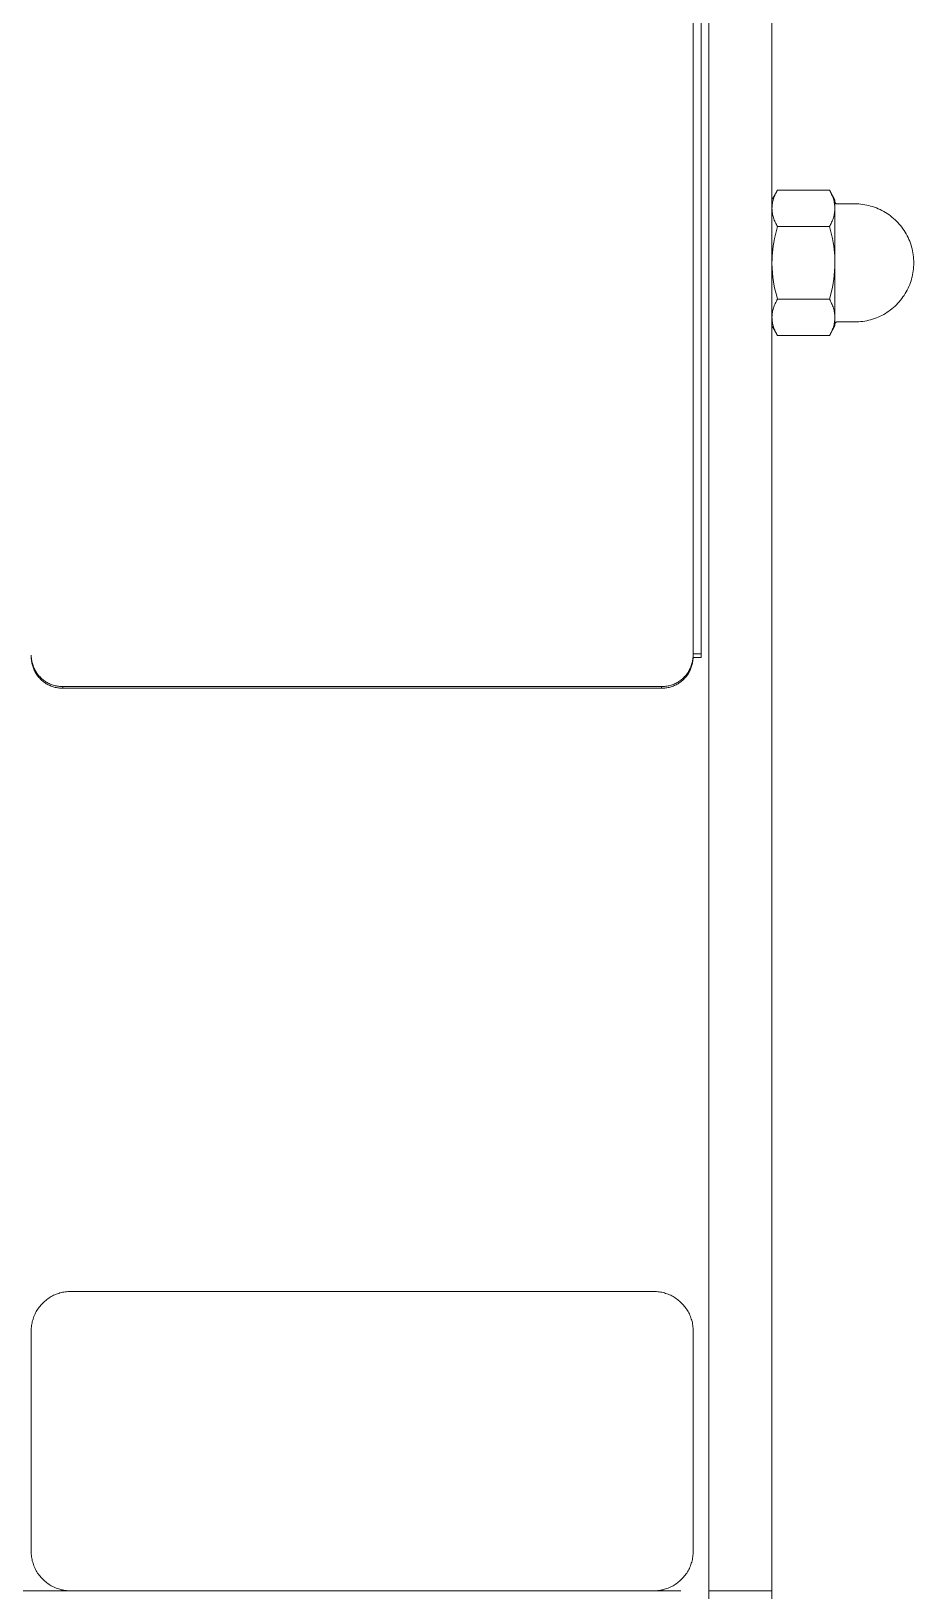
# Model space of a CAD drawing. Header units: millimetres. Extents: x -402 to 3954, y -41 to 3282.
# Drawn here: x 1604.6 to 1716.6, y 2885 to 3083.1 of the extents above; entities that cross this region are included whole.
import ezdxf

# ---------------------------------------------------------------- set-up
doc = ezdxf.new("R2010")
doc.units = ezdxf.units.MM
doc.layers.add('ZANO_R', color=7, linetype='Continuous', lineweight=0)

msp = doc.modelspace()

# ---------------------------------------------------------------- linework, layer by layer
at = {"layer": 'ZANO_R'}
for p, q in [((1690.63, 3278.41), (1690.63, 2885.04)), ((1698.63, 3278.41), (1698.63, 2885.04)), ((1688.63, 3003.85), (1688.63, 3277.1)), ((1689.63, 3277.25), (1689.63, 3004)), ((1698.63, 3061.65), (1699.26, 3062.74)), ((1698.75, 3061.48), (1698.79, 3061.63)), ((1698.79, 3061.63), (1698.83, 3061.78)), ((1698.83, 3061.78), (1698.88, 3061.92)), ((1698.88, 3061.92), (1698.93, 3062.07)), ((1698.93, 3062.07), (1698.99, 3062.21)), ((1698.99, 3062.21), (1699.05, 3062.35)), ((1699.05, 3062.35), (1699.12, 3062.49)), ((1699.12, 3062.49), (1699.19, 3062.62)), ((1699.19, 3062.62), (1699.27, 3062.76)), ((1699.27, 3062.76), (1699.35, 3062.89)), ((1705.92, 3062.89), (1699.35, 3062.89)), ((1705.92, 3062.89), (1706, 3062.76)), ((1706, 3062.76), (1706.07, 3062.62)), ((1706.63, 3061.65), (1706, 3062.74)), ((1706.07, 3062.62), (1706.14, 3062.49)), ((1706.14, 3062.49), (1706.21, 3062.35)), ((1706.21, 3062.35), (1706.27, 3062.21)), ((1706.27, 3062.21), (1706.33, 3062.07)), ((1706.33, 3062.07), (1706.38, 3061.92)), ((1706.38, 3061.92), (1706.43, 3061.78)), ((1706.43, 3061.78), (1706.47, 3061.63)), ((1706.47, 3061.63), (1706.51, 3061.48)), ((1706.63, 3060.58), (1706.63, 3061.65)), ((1698.63, 3060.58), (1698.64, 3060.73)), ((1698.64, 3060.42), (1698.63, 3060.58)), ((1698.64, 3060.73), (1698.65, 3060.88)), ((1698.65, 3060.27), (1698.64, 3060.42)), ((1698.65, 3060.88), (1698.67, 3061.03)), ((1698.67, 3060.12), (1698.65, 3060.27)), ((1698.67, 3061.03), (1698.69, 3061.18)), ((1698.69, 3059.97), (1698.67, 3060.12)), ((1698.69, 3061.18), (1698.72, 3061.33)), ((1698.72, 3059.82), (1698.69, 3059.97)), ((1698.72, 3061.33), (1698.75, 3061.48)), ((1698.75, 3059.67), (1698.72, 3059.82)), ((1698.79, 3059.52), (1698.75, 3059.67)), ((1706.51, 3059.67), (1706.47, 3059.52)), ((1706.51, 3061.48), (1706.54, 3061.33)), ((1706.54, 3059.82), (1706.51, 3059.67)), ((1706.54, 3061.33), (1706.57, 3061.18)), ((1706.57, 3059.97), (1706.54, 3059.82)), ((1706.57, 3061.18), (1706.59, 3061.03)), ((1706.59, 3060.12), (1706.57, 3059.97)), ((1706.59, 3061.03), (1706.61, 3060.88)), ((1706.61, 3060.27), (1706.59, 3060.12)), ((1706.61, 3060.88), (1706.62, 3060.73)), ((1706.62, 3060.42), (1706.61, 3060.27)), ((1706.62, 3060.73), (1706.63, 3060.58)), ((1706.63, 3060.58), (1706.62, 3060.42)), ((1706.63, 3061.38), (1706.63, 3061.37)), ((1706.63, 3061.37), (1706.63, 3061.36)), ((1706.63, 3061.36), (1706.64, 3061.35)), ((1706.63, 3053.9), (1706.63, 3060.58)), ((1706.64, 3061.35), (1706.64, 3061.35)), ((1706.64, 3061.35), (1706.64, 3061.34)), ((1706.64, 3061.34), (1706.64, 3061.33)), ((1706.64, 3061.33), (1706.64, 3061.32)), ((1706.64, 3061.32), (1706.65, 3061.31)), ((1706.65, 3061.31), (1706.65, 3061.3)), ((1706.65, 3061.3), (1706.65, 3061.3)), ((1706.65, 3061.3), (1706.66, 3061.29)), ((1706.66, 3061.29), (1706.66, 3061.28)), ((1706.66, 3061.28), (1706.67, 3061.27)), ((1706.67, 3061.27), (1706.67, 3061.27)), ((1706.67, 3061.27), (1706.67, 3061.26)), ((1706.67, 3061.26), (1706.68, 3061.25)), ((1706.68, 3061.25), (1706.68, 3061.24)), ((1706.68, 3061.24), (1706.69, 3061.24)), ((1706.69, 3061.24), (1706.7, 3061.23)), ((1706.7, 3061.23), (1706.7, 3061.22)), ((1706.7, 3061.22), (1706.71, 3061.22)), ((1706.71, 3061.22), (1706.71, 3061.21)), ((1706.71, 3061.21), (1706.72, 3061.21)), ((1706.72, 3061.21), (1706.73, 3061.2)), ((1706.73, 3061.2), (1706.73, 3061.2)), ((1706.73, 3061.2), (1706.74, 3061.19)), ((1706.74, 3061.19), (1706.75, 3061.19)), ((1706.75, 3061.19), (1706.76, 3061.18)), ((1706.76, 3061.18), (1706.76, 3061.18)), ((1706.76, 3061.18), (1706.77, 3061.17)), ((1706.77, 3061.17), (1706.78, 3061.17)), ((1706.78, 3061.17), (1706.79, 3061.17)), ((1706.79, 3061.17), (1706.8, 3061.16)), ((1706.8, 3061.16), (1706.8, 3061.16)), ((1706.8, 3061.16), (1706.81, 3061.16)), ((1706.81, 3061.16), (1706.82, 3061.16)), ((1706.82, 3061.16), (1706.83, 3061.15)), ((1706.83, 3061.15), (1706.84, 3061.15)), ((1706.84, 3061.15), (1706.85, 3061.15)), ((1706.85, 3061.15), (1706.86, 3061.15)), ((1706.86, 3061.15), (1706.86, 3061.15)), ((1706.86, 3061.15), (1706.87, 3061.15)), ((1706.87, 3061.15), (1706.88, 3061.15)), ((1709.13, 3061.15), (1706.88, 3061.15)), ((1709.13, 3061.15), (1709.39, 3061.14)), ((1709.39, 3061.14), (1709.64, 3061.13)), ((1709.64, 3061.13), (1709.9, 3061.11)), ((1709.9, 3061.11), (1710.15, 3061.08)), ((1710.15, 3061.08), (1710.41, 3061.04)), ((1710.41, 3061.04), (1710.66, 3060.99)), ((1710.66, 3060.99), (1710.91, 3060.93)), ((1710.91, 3060.93), (1711.15, 3060.87)), ((1711.15, 3060.87), (1711.4, 3060.8)), ((1711.4, 3060.8), (1711.64, 3060.71)), ((1711.64, 3060.71), (1711.88, 3060.63)), ((1711.88, 3060.63), (1712.12, 3060.53)), ((1712.12, 3060.53), (1712.35, 3060.42)), ((1712.35, 3060.42), (1712.58, 3060.31)), ((1712.58, 3060.31), (1712.81, 3060.19)), ((1712.81, 3060.19), (1713.03, 3060.06)), ((1713.03, 3060.06), (1713.24, 3059.92)), ((1713.24, 3059.92), (1713.46, 3059.78)), ((1713.46, 3059.78), (1713.66, 3059.62)), ((1713.66, 3059.62), (1713.86, 3059.47)), ((1698.83, 3059.37), (1698.79, 3059.52)), ((1698.88, 3059.23), (1698.83, 3059.37)), ((1698.93, 3059.09), (1698.88, 3059.23)), ((1698.99, 3058.94), (1698.93, 3059.09)), ((1699.05, 3058.8), (1698.99, 3058.94)), ((1699.12, 3058.67), (1699.05, 3058.8)), ((1699.08, 3057.25), (1699.21, 3057.76)), ((1699.19, 3058.53), (1699.12, 3058.67)), ((1699.27, 3058.4), (1699.19, 3058.53)), ((1699.21, 3057.76), (1699.35, 3058.27)), ((1699.35, 3058.27), (1699.27, 3058.4)), ((1699.35, 3058.27), (1705.92, 3058.27)), ((1706, 3058.4), (1705.92, 3058.27)), ((1705.92, 3058.27), (1706.06, 3057.76)), ((1706.07, 3058.53), (1706, 3058.4)), ((1706.06, 3057.76), (1706.18, 3057.25)), ((1706.14, 3058.67), (1706.07, 3058.53)), ((1706.21, 3058.8), (1706.14, 3058.67)), ((1706.27, 3058.94), (1706.21, 3058.8)), ((1706.33, 3059.09), (1706.27, 3058.94)), ((1706.38, 3059.23), (1706.33, 3059.09)), ((1706.43, 3059.37), (1706.38, 3059.23)), ((1706.47, 3059.52), (1706.43, 3059.37)), ((1713.86, 3059.47), (1714.06, 3059.3)), ((1714.06, 3059.3), (1714.25, 3059.13)), ((1714.25, 3059.13), (1714.43, 3058.95)), ((1714.43, 3058.95), (1714.61, 3058.77)), ((1714.61, 3058.77), (1714.78, 3058.58)), ((1714.78, 3058.58), (1714.95, 3058.38)), ((1714.95, 3058.38), (1715.11, 3058.18)), ((1715.11, 3058.18), (1715.26, 3057.97)), ((1715.26, 3057.97), (1715.4, 3057.76)), ((1715.4, 3057.76), (1715.54, 3057.54)), ((1698.74, 3055.37), (1698.8, 3055.8)), ((1698.8, 3055.8), (1698.87, 3056.23)), ((1698.87, 3056.23), (1698.97, 3056.74)), ((1698.97, 3056.74), (1699.08, 3057.25)), ((1706.18, 3057.25), (1706.3, 3056.74)), ((1706.3, 3056.74), (1706.4, 3056.23)), ((1706.4, 3056.23), (1706.47, 3055.8)), ((1706.47, 3055.8), (1706.53, 3055.37)), ((1715.54, 3057.54), (1715.67, 3057.32)), ((1715.67, 3057.32), (1715.79, 3057.1)), ((1715.79, 3057.1), (1715.9, 3056.87)), ((1715.9, 3056.87), (1716.01, 3056.64)), ((1716.01, 3056.64), (1716.11, 3056.4)), ((1716.11, 3056.4), (1716.2, 3056.16)), ((1716.2, 3056.16), (1716.28, 3055.92)), ((1716.28, 3055.92), (1716.35, 3055.67)), ((1716.35, 3055.67), (1716.42, 3055.42)), ((1698.63, 3053.65), (1698.64, 3054.08)), ((1698.64, 3054.08), (1698.66, 3054.51)), ((1698.66, 3054.51), (1698.69, 3054.94)), ((1698.69, 3054.94), (1698.74, 3055.37)), ((1706.53, 3055.37), (1706.57, 3054.94)), ((1706.57, 3054.94), (1706.6, 3054.51)), ((1706.6, 3054.51), (1706.62, 3054.08)), ((1706.62, 3054.08), (1706.63, 3053.65)), ((1706.63, 3053.65), (1706.62, 3053.13)), ((1716.42, 3055.42), (1716.47, 3055.17)), ((1716.47, 3055.17), (1716.52, 3054.92)), ((1716.52, 3054.92), (1716.56, 3054.67)), ((1716.56, 3054.67), (1716.59, 3054.41)), ((1716.59, 3054.41), (1716.61, 3054.16)), ((1716.61, 3054.16), (1716.63, 3053.9)), ((1716.63, 3053.9), (1716.63, 3053.65)), ((1716.63, 3053.65), (1716.63, 3053.39)), ((1698.65, 3052.97), (1698.63, 3053.54)), ((1698.69, 3052.39), (1698.65, 3052.97)), ((1698.75, 3051.83), (1698.69, 3052.39)), ((1698.83, 3051.26), (1698.75, 3051.83)), ((1706.54, 3052.09), (1706.48, 3051.57)), ((1706.59, 3052.61), (1706.54, 3052.09)), ((1706.62, 3053.13), (1706.59, 3052.61)), ((1706.63, 3046.76), (1706.63, 3053.48)), ((1716.35, 3051.62), (1716.28, 3051.38)), ((1716.42, 3051.87), (1716.35, 3051.62)), ((1716.47, 3052.12), (1716.42, 3051.87)), ((1716.52, 3052.37), (1716.47, 3052.12)), ((1716.56, 3052.63), (1716.52, 3052.37)), ((1716.59, 3052.88), (1716.56, 3052.63)), ((1716.61, 3053.14), (1716.59, 3052.88)), ((1716.63, 3053.39), (1716.61, 3053.14)), ((1698.93, 3050.69), (1698.83, 3051.26)), ((1699.05, 3050.13), (1698.93, 3050.69)), ((1699.19, 3049.58), (1699.05, 3050.13)), ((1706.19, 3050.04), (1706.06, 3049.53)), ((1706.3, 3050.54), (1706.19, 3050.04)), ((1706.4, 3051.06), (1706.3, 3050.54)), ((1706.48, 3051.57), (1706.4, 3051.06)), ((1715.54, 3049.75), (1715.4, 3049.53)), ((1715.67, 3049.97), (1715.54, 3049.75)), ((1715.79, 3050.2), (1715.67, 3049.97)), ((1715.9, 3050.43), (1715.79, 3050.2)), ((1716.01, 3050.66), (1715.9, 3050.43)), ((1716.11, 3050.9), (1716.01, 3050.66)), ((1716.2, 3051.14), (1716.11, 3050.9)), ((1716.28, 3051.38), (1716.2, 3051.14)), ((1698.75, 3047.63), (1698.79, 3047.78)), ((1698.79, 3047.78), (1698.83, 3047.92)), ((1698.83, 3047.92), (1698.88, 3048.07)), ((1698.88, 3048.07), (1698.93, 3048.21)), ((1698.93, 3048.21), (1698.99, 3048.35)), ((1698.99, 3048.35), (1699.05, 3048.49)), ((1699.05, 3048.49), (1699.12, 3048.63)), ((1699.12, 3048.63), (1699.19, 3048.77)), ((1699.35, 3049.03), (1699.19, 3049.58)), ((1699.19, 3048.77), (1699.27, 3048.9)), ((1699.27, 3048.9), (1699.35, 3049.03)), ((1699.35, 3049.03), (1705.92, 3049.03)), ((1706.06, 3049.53), (1705.92, 3049.03)), ((1705.92, 3049.03), (1706, 3048.9)), ((1706, 3048.9), (1706.07, 3048.77)), ((1706.07, 3048.77), (1706.14, 3048.63)), ((1706.14, 3048.63), (1706.21, 3048.49)), ((1706.21, 3048.49), (1706.27, 3048.35)), ((1706.27, 3048.35), (1706.33, 3048.21)), ((1706.33, 3048.21), (1706.38, 3048.07)), ((1706.38, 3048.07), (1706.43, 3047.92)), ((1706.43, 3047.92), (1706.47, 3047.78)), ((1706.47, 3047.78), (1706.51, 3047.63)), ((1713.66, 3047.67), (1713.46, 3047.52)), ((1713.86, 3047.83), (1713.66, 3047.67)), ((1714.06, 3048), (1713.86, 3047.83)), ((1714.25, 3048.17), (1714.06, 3048)), ((1714.43, 3048.34), (1714.25, 3048.17)), ((1714.61, 3048.53), (1714.43, 3048.34)), ((1714.78, 3048.72), (1714.61, 3048.53)), ((1714.95, 3048.91), (1714.78, 3048.72)), ((1715.11, 3049.12), (1714.95, 3048.91)), ((1715.26, 3049.32), (1715.11, 3049.12)), ((1715.4, 3049.53), (1715.26, 3049.32)), ((1698.63, 3046.72), (1698.64, 3046.87)), ((1698.64, 3046.57), (1698.63, 3046.72)), ((1698.64, 3046.87), (1698.65, 3047.02)), ((1698.65, 3046.41), (1698.64, 3046.57)), ((1698.65, 3047.02), (1698.67, 3047.18)), ((1698.67, 3046.26), (1698.65, 3046.41)), ((1698.67, 3047.18), (1698.69, 3047.33)), ((1698.69, 3046.11), (1698.67, 3046.26)), ((1698.69, 3047.33), (1698.72, 3047.48)), ((1698.72, 3045.96), (1698.69, 3046.11)), ((1698.72, 3047.48), (1698.75, 3047.63)), ((1698.75, 3045.81), (1698.72, 3045.96)), ((1698.79, 3045.66), (1698.75, 3045.81)), ((1706.51, 3045.81), (1706.47, 3045.66)), ((1706.51, 3047.63), (1706.54, 3047.48)), ((1706.54, 3045.96), (1706.51, 3045.81)), ((1706.54, 3047.48), (1706.57, 3047.33)), ((1706.57, 3046.11), (1706.54, 3045.96)), ((1706.57, 3047.33), (1706.59, 3047.18)), ((1706.59, 3046.26), (1706.57, 3046.11)), ((1706.59, 3047.18), (1706.61, 3047.02)), ((1706.61, 3046.41), (1706.59, 3046.26)), ((1706.61, 3047.02), (1706.62, 3046.87)), ((1706.62, 3046.57), (1706.61, 3046.41)), ((1706.62, 3046.87), (1706.63, 3046.72)), ((1706.63, 3046.72), (1706.62, 3046.57)), ((1706.63, 3045.65), (1706.63, 3046.68)), ((1706.63, 3045.93), (1706.64, 3045.94)), ((1706.63, 3045.92), (1706.63, 3045.93)), ((1706.63, 3045.92), (1706.63, 3045.92)), ((1706.64, 3045.97), (1706.64, 3045.98)), ((1706.64, 3045.98), (1706.65, 3045.98)), ((1706.64, 3045.96), (1706.64, 3045.97)), ((1706.64, 3045.95), (1706.64, 3045.96)), ((1706.64, 3045.94), (1706.64, 3045.95)), ((1706.65, 3046), (1706.66, 3046.01)), ((1706.65, 3045.99), (1706.65, 3046)), ((1706.65, 3045.98), (1706.65, 3045.99)), ((1706.66, 3046.01), (1706.66, 3046.02)), ((1706.66, 3046.02), (1706.67, 3046.02)), ((1706.67, 3046.03), (1706.67, 3046.04)), ((1706.67, 3046.04), (1706.68, 3046.04)), ((1706.67, 3046.02), (1706.67, 3046.03)), ((1706.68, 3046.05), (1706.69, 3046.06)), ((1706.68, 3046.04), (1706.68, 3046.05)), ((1706.69, 3046.06), (1706.7, 3046.07)), ((1706.7, 3046.07), (1706.71, 3046.08)), ((1706.7, 3046.07), (1706.7, 3046.07)), ((1706.71, 3046.08), (1706.72, 3046.09)), ((1706.71, 3046.08), (1706.71, 3046.08)), ((1706.72, 3046.09), (1706.73, 3046.1)), ((1706.73, 3046.1), (1706.74, 3046.11)), ((1706.73, 3046.1), (1706.73, 3046.1)), ((1706.74, 3046.11), (1706.75, 3046.11)), ((1706.75, 3046.11), (1706.76, 3046.11)), ((1706.76, 3046.11), (1706.76, 3046.12)), ((1706.76, 3046.12), (1706.77, 3046.12)), ((1706.77, 3046.12), (1706.78, 3046.13)), ((1706.78, 3046.13), (1706.79, 3046.13)), ((1706.79, 3046.13), (1706.8, 3046.13)), ((1706.8, 3046.13), (1706.8, 3046.14)), ((1706.8, 3046.14), (1706.81, 3046.14)), ((1706.81, 3046.14), (1706.82, 3046.14)), ((1706.82, 3046.14), (1706.83, 3046.14)), ((1706.83, 3046.14), (1706.84, 3046.14)), ((1706.84, 3046.14), (1706.85, 3046.15)), ((1706.85, 3046.15), (1706.86, 3046.15)), ((1706.86, 3046.15), (1706.86, 3046.15)), ((1706.86, 3046.15), (1706.87, 3046.15)), ((1706.87, 3046.15), (1706.88, 3046.15)), ((1709.13, 3046.15), (1706.88, 3046.15)), ((1709.39, 3046.15), (1709.13, 3046.15)), ((1709.64, 3046.17), (1709.39, 3046.15)), ((1709.9, 3046.19), (1709.64, 3046.17)), ((1710.15, 3046.22), (1709.9, 3046.19)), ((1710.41, 3046.26), (1710.15, 3046.22)), ((1710.66, 3046.3), (1710.41, 3046.26)), ((1710.91, 3046.36), (1710.66, 3046.3)), ((1711.15, 3046.43), (1710.91, 3046.36)), ((1711.4, 3046.5), (1711.15, 3046.43)), ((1711.64, 3046.58), (1711.4, 3046.5)), ((1711.88, 3046.67), (1711.64, 3046.58)), ((1712.12, 3046.77), (1711.88, 3046.67)), ((1712.35, 3046.87), (1712.12, 3046.77)), ((1712.58, 3046.99), (1712.35, 3046.87)), ((1712.81, 3047.11), (1712.58, 3046.99)), ((1713.03, 3047.24), (1712.81, 3047.11)), ((1713.24, 3047.38), (1713.03, 3047.24)), ((1713.46, 3047.52), (1713.24, 3047.38)), ((1698.63, 3045.65), (1699.26, 3044.55)), ((1698.83, 3045.52), (1698.79, 3045.66)), ((1698.88, 3045.37), (1698.83, 3045.52)), ((1698.93, 3045.23), (1698.88, 3045.37)), ((1698.99, 3045.09), (1698.93, 3045.23)), ((1699.05, 3044.95), (1698.99, 3045.09)), ((1699.12, 3044.81), (1699.05, 3044.95)), ((1699.19, 3044.67), (1699.12, 3044.81)), ((1699.27, 3044.54), (1699.19, 3044.67)), ((1699.35, 3044.41), (1699.27, 3044.54)), ((1699.35, 3044.41), (1705.92, 3044.41)), ((1706, 3044.54), (1705.92, 3044.41)), ((1706.63, 3045.65), (1706, 3044.55)), ((1706.07, 3044.67), (1706, 3044.54)), ((1706.14, 3044.81), (1706.07, 3044.67)), ((1706.21, 3044.95), (1706.14, 3044.81)), ((1706.27, 3045.09), (1706.21, 3044.95)), ((1706.33, 3045.23), (1706.27, 3045.09)), ((1706.38, 3045.37), (1706.33, 3045.23)), ((1706.43, 3045.52), (1706.38, 3045.37)), ((1706.47, 3045.66), (1706.43, 3045.52)), ((1604.63, 3003.85), (1604.63, 3003.71)), ((1604.63, 3003.71), (1604.64, 3003.58)), ((1604.63, 3003.5), (1604.63, 3003.64)), ((1604.64, 3003.37), (1604.63, 3003.5)), ((1604.64, 3003.58), (1604.65, 3003.44)), ((1604.65, 3003.23), (1604.64, 3003.37)), ((1604.65, 3003.44), (1604.67, 3003.3)), ((1604.67, 3003.1), (1604.65, 3003.23)), ((1604.67, 3003.3), (1604.69, 3003.17)), ((1604.69, 3002.96), (1604.67, 3003.1)), ((1604.69, 3003.17), (1604.72, 3003.04)), ((1604.72, 3002.83), (1604.69, 3002.96)), ((1604.72, 3003.04), (1604.75, 3002.9)), ((1604.75, 3002.69), (1604.72, 3002.83)), ((1604.75, 3002.9), (1604.78, 3002.77)), ((1604.78, 3002.56), (1604.75, 3002.69)), ((1604.78, 3002.77), (1604.82, 3002.64)), ((1604.82, 3002.43), (1604.78, 3002.56)), ((1604.82, 3002.64), (1604.86, 3002.51)), ((1604.86, 3002.3), (1604.82, 3002.43)), ((1604.86, 3002.51), (1604.91, 3002.38)), ((1604.91, 3002.17), (1604.86, 3002.3)), ((1604.91, 3002.38), (1604.96, 3002.26)), ((1604.96, 3002.05), (1604.91, 3002.17)), ((1604.96, 3002.26), (1605.02, 3002.13)), ((1605.02, 3002.13), (1605.08, 3002.01)), ((1688.24, 3002.13), (1688.18, 3002.01)), ((1688.3, 3002.26), (1688.24, 3002.13)), ((1688.35, 3002.38), (1688.3, 3002.26)), ((1688.35, 3002.17), (1688.3, 3002.05)), ((1688.4, 3002.51), (1688.35, 3002.38)), ((1688.4, 3002.3), (1688.35, 3002.17)), ((1688.44, 3002.64), (1688.4, 3002.51)), ((1688.44, 3002.43), (1688.4, 3002.3)), ((1688.48, 3002.77), (1688.44, 3002.64)), ((1688.48, 3002.56), (1688.44, 3002.43)), ((1688.52, 3002.9), (1688.48, 3002.77)), ((1688.52, 3002.69), (1688.48, 3002.56)), ((1688.55, 3003.04), (1688.52, 3002.9)), ((1688.55, 3002.83), (1688.52, 3002.69)), ((1688.57, 3003.17), (1688.55, 3003.04)), ((1688.57, 3002.96), (1688.55, 3002.83)), ((1688.59, 3003.3), (1688.57, 3003.17)), ((1688.59, 3003.1), (1688.57, 3002.96)), ((1688.61, 3003.44), (1688.59, 3003.3)), ((1688.61, 3003.23), (1688.59, 3003.1)), ((1688.62, 3003.58), (1688.61, 3003.44)), ((1688.62, 3003.37), (1688.61, 3003.23)), ((1688.63, 3003.71), (1688.62, 3003.58)), ((1688.63, 3003.5), (1688.62, 3003.37)), ((1689.63, 3004), (1688.63, 3004)), ((1688.63, 3003.64), (1688.63, 3003.85)), ((1688.63, 3003.85), (1688.63, 3003.71)), ((1688.63, 3003.64), (1688.63, 3003.5)), ((1689.63, 3003.55), (1688.63, 3003.55)), ((1689.63, 3004), (1689.63, 3003.55)), ((1605.02, 3001.92), (1604.96, 3002.05)), ((1605.08, 3001.8), (1605.02, 3001.92)), ((1605.08, 3002.01), (1605.14, 3001.89)), ((1605.14, 3001.68), (1605.08, 3001.8)), ((1605.14, 3001.89), (1605.21, 3001.77)), ((1605.21, 3001.56), (1605.14, 3001.68)), ((1605.21, 3001.77), (1605.29, 3001.66)), ((1605.29, 3001.45), (1605.21, 3001.56)), ((1605.29, 3001.66), (1605.36, 3001.54)), ((1605.36, 3001.33), (1605.29, 3001.45)), ((1605.36, 3001.54), (1605.44, 3001.43)), ((1605.44, 3001.22), (1605.36, 3001.33)), ((1605.44, 3001.43), (1605.53, 3001.32)), ((1605.53, 3001.12), (1605.44, 3001.22)), ((1605.53, 3001.32), (1605.62, 3001.22)), ((1605.62, 3001.01), (1605.53, 3001.12)), ((1605.62, 3001.22), (1605.71, 3001.12)), ((1605.71, 3000.91), (1605.62, 3001.01)), ((1605.71, 3001.12), (1605.8, 3001.02)), ((1605.8, 3000.81), (1605.71, 3000.91)), ((1605.8, 3001.02), (1605.9, 3000.93)), ((1605.9, 3000.72), (1605.8, 3000.81)), ((1605.9, 3000.93), (1606, 3000.83)), ((1606, 3000.62), (1605.9, 3000.72)), ((1606, 3000.83), (1606.11, 3000.75)), ((1606.11, 3000.54), (1606, 3000.62)), ((1606.11, 3000.75), (1606.21, 3000.66)), ((1606.21, 3000.45), (1606.11, 3000.54)), ((1606.21, 3000.66), (1606.32, 3000.58)), ((1606.32, 3000.37), (1606.21, 3000.45)), ((1606.32, 3000.58), (1606.44, 3000.5)), ((1606.44, 3000.3), (1606.32, 3000.37)), ((1606.44, 3000.5), (1606.55, 3000.43)), ((1606.55, 3000.22), (1606.44, 3000.3)), ((1606.55, 3000.43), (1606.67, 3000.36)), ((1606.67, 3000.15), (1606.55, 3000.22)), ((1606.67, 3000.36), (1606.79, 3000.3)), ((1606.79, 3000.09), (1606.67, 3000.15)), ((1606.79, 3000.3), (1606.91, 3000.24)), ((1606.91, 3000.24), (1607.04, 3000.18)), ((1607.04, 3000.18), (1607.16, 3000.13)), ((1607.16, 3000.13), (1607.29, 3000.08)), ((1686.1, 3000.13), (1685.97, 3000.08)), ((1686.23, 3000.18), (1686.1, 3000.13)), ((1686.35, 3000.24), (1686.23, 3000.18)), ((1686.47, 3000.3), (1686.35, 3000.24)), ((1686.59, 3000.36), (1686.47, 3000.3)), ((1686.59, 3000.15), (1686.47, 3000.09)), ((1686.71, 3000.43), (1686.59, 3000.36)), ((1686.71, 3000.22), (1686.59, 3000.15)), ((1686.83, 3000.5), (1686.71, 3000.43)), ((1686.83, 3000.3), (1686.71, 3000.22)), ((1686.94, 3000.58), (1686.83, 3000.5)), ((1686.94, 3000.37), (1686.83, 3000.3)), ((1687.05, 3000.66), (1686.94, 3000.58)), ((1687.05, 3000.45), (1686.94, 3000.37)), ((1687.16, 3000.75), (1687.05, 3000.66)), ((1687.16, 3000.54), (1687.05, 3000.45)), ((1687.26, 3000.83), (1687.16, 3000.75)), ((1687.26, 3000.62), (1687.16, 3000.54)), ((1687.36, 3000.93), (1687.26, 3000.83)), ((1687.36, 3000.72), (1687.26, 3000.62)), ((1687.46, 3001.02), (1687.36, 3000.93)), ((1687.46, 3000.81), (1687.36, 3000.72)), ((1687.55, 3001.12), (1687.46, 3001.02)), ((1687.55, 3000.91), (1687.46, 3000.81)), ((1687.65, 3001.22), (1687.55, 3001.12)), ((1687.65, 3001.01), (1687.55, 3000.91)), ((1687.73, 3001.32), (1687.65, 3001.22)), ((1687.73, 3001.12), (1687.65, 3001.01)), ((1687.82, 3001.43), (1687.73, 3001.32)), ((1687.82, 3001.22), (1687.73, 3001.12)), ((1687.9, 3001.54), (1687.82, 3001.43)), ((1687.9, 3001.33), (1687.82, 3001.22)), ((1687.98, 3001.66), (1687.9, 3001.54)), ((1687.98, 3001.45), (1687.9, 3001.33)), ((1688.05, 3001.77), (1687.98, 3001.66)), ((1688.05, 3001.56), (1687.98, 3001.45)), ((1688.12, 3001.89), (1688.05, 3001.77)), ((1688.12, 3001.68), (1688.05, 3001.56)), ((1688.18, 3002.01), (1688.12, 3001.89)), ((1688.18, 3001.8), (1688.12, 3001.68)), ((1688.24, 3001.92), (1688.18, 3001.8)), ((1688.3, 3002.05), (1688.24, 3001.92)), ((1606.91, 3000.03), (1606.79, 3000.09)), ((1607.04, 2999.97), (1606.91, 3000.03)), ((1607.16, 2999.92), (1607.04, 2999.97)), ((1607.29, 2999.87), (1607.16, 2999.92)), ((1607.29, 3000.08), (1607.42, 3000.04)), ((1607.42, 2999.83), (1607.29, 2999.87)), ((1607.42, 3000.04), (1607.55, 3000)), ((1607.55, 2999.79), (1607.42, 2999.83)), ((1607.55, 3000), (1607.68, 2999.96)), ((1607.68, 2999.75), (1607.55, 2999.79)), ((1607.68, 2999.96), (1607.82, 2999.93)), ((1607.82, 2999.72), (1607.68, 2999.75)), ((1607.82, 2999.93), (1607.95, 2999.91)), ((1607.95, 2999.7), (1607.82, 2999.72)), ((1607.95, 2999.91), (1608.09, 2999.89)), ((1608.09, 2999.68), (1607.95, 2999.7)), ((1608.09, 2999.89), (1608.22, 2999.87)), ((1608.22, 2999.66), (1608.09, 2999.68)), ((1608.22, 2999.87), (1608.36, 2999.86)), ((1608.36, 2999.65), (1608.22, 2999.66)), ((1608.36, 2999.86), (1608.49, 2999.85)), ((1608.49, 2999.64), (1608.36, 2999.65)), ((1608.49, 2999.85), (1608.63, 2999.85)), ((1608.63, 2999.64), (1608.49, 2999.64)), ((1608.63, 2999.64), (1608.63, 2999.85)), ((1608.63, 2999.85), (1684.63, 2999.85)), ((1684.63, 2999.64), (1608.63, 2999.64)), ((1684.63, 2999.85), (1684.63, 2999.64)), ((1684.77, 2999.85), (1684.63, 2999.85)), ((1684.77, 2999.64), (1684.63, 2999.64)), ((1684.9, 2999.86), (1684.77, 2999.85)), ((1684.9, 2999.65), (1684.77, 2999.64)), ((1685.04, 2999.87), (1684.9, 2999.86)), ((1685.04, 2999.66), (1684.9, 2999.65)), ((1685.18, 2999.89), (1685.04, 2999.87)), ((1685.18, 2999.68), (1685.04, 2999.66)), ((1685.31, 2999.91), (1685.18, 2999.89)), ((1685.31, 2999.7), (1685.18, 2999.68)), ((1685.45, 2999.93), (1685.31, 2999.91)), ((1685.45, 2999.72), (1685.31, 2999.7)), ((1685.58, 2999.96), (1685.45, 2999.93)), ((1685.58, 2999.75), (1685.45, 2999.72)), ((1685.71, 3000), (1685.58, 2999.96)), ((1685.71, 2999.79), (1685.58, 2999.75)), ((1685.84, 3000.04), (1685.71, 3000)), ((1685.84, 2999.83), (1685.71, 2999.79)), ((1685.97, 3000.08), (1685.84, 3000.04)), ((1685.97, 2999.87), (1685.84, 2999.83)), ((1686.1, 2999.92), (1685.97, 2999.87)), ((1686.23, 2999.97), (1686.1, 2999.92)), ((1686.35, 3000.03), (1686.23, 2999.97)), ((1686.47, 3000.09), (1686.35, 3000.03)), ((1608.45, 2922.9), (1608.28, 2922.86)), ((1608.61, 2922.94), (1608.45, 2922.9)), ((1608.78, 2922.97), (1608.61, 2922.94)), ((1608.95, 2922.99), (1608.78, 2922.97)), ((1609.12, 2923.02), (1608.95, 2922.99)), ((1609.29, 2923.03), (1609.12, 2923.02)), ((1609.46, 2923.04), (1609.29, 2923.03)), ((1609.63, 2923.04), (1609.46, 2923.04)), ((1609.63, 2923.04), (1683.63, 2923.04)), ((1683.63, 2923.04), (1683.8, 2923.04)), ((1683.8, 2923.04), (1683.97, 2923.03)), ((1683.97, 2923.03), (1684.14, 2923.02)), ((1684.14, 2923.02), (1684.31, 2922.99)), ((1684.31, 2922.99), (1684.48, 2922.97)), ((1684.48, 2922.97), (1684.65, 2922.94)), ((1684.65, 2922.94), (1684.82, 2922.9)), ((1684.82, 2922.9), (1684.98, 2922.86)), ((1605.55, 2920.92), (1605.45, 2920.78)), ((1605.65, 2921.06), (1605.55, 2920.92)), ((1605.75, 2921.2), (1605.65, 2921.06)), ((1605.86, 2921.33), (1605.75, 2921.2)), ((1605.98, 2921.45), (1605.86, 2921.33)), ((1606.1, 2921.58), (1605.98, 2921.45)), ((1606.22, 2921.7), (1606.1, 2921.58)), ((1606.35, 2921.81), (1606.22, 2921.7)), ((1606.48, 2921.92), (1606.35, 2921.81)), ((1606.61, 2922.03), (1606.48, 2921.92)), ((1606.75, 2922.13), (1606.61, 2922.03)), ((1606.89, 2922.22), (1606.75, 2922.13)), ((1607.03, 2922.31), (1606.89, 2922.22)), ((1607.18, 2922.4), (1607.03, 2922.31)), ((1607.33, 2922.48), (1607.18, 2922.4)), ((1607.48, 2922.56), (1607.33, 2922.48)), ((1607.64, 2922.63), (1607.48, 2922.56)), ((1607.8, 2922.69), (1607.64, 2922.63)), ((1607.96, 2922.75), (1607.8, 2922.69)), ((1608.12, 2922.81), (1607.96, 2922.75)), ((1608.28, 2922.86), (1608.12, 2922.81)), ((1684.98, 2922.86), (1685.14, 2922.81)), ((1685.14, 2922.81), (1685.31, 2922.75)), ((1685.31, 2922.75), (1685.47, 2922.69)), ((1685.47, 2922.69), (1685.62, 2922.63)), ((1685.62, 2922.63), (1685.78, 2922.56)), ((1685.78, 2922.56), (1685.93, 2922.48)), ((1685.93, 2922.48), (1686.08, 2922.4)), ((1686.08, 2922.4), (1686.23, 2922.31)), ((1686.23, 2922.31), (1686.37, 2922.22)), ((1686.37, 2922.22), (1686.51, 2922.13)), ((1686.51, 2922.13), (1686.65, 2922.03)), ((1686.65, 2922.03), (1686.79, 2921.92)), ((1686.79, 2921.92), (1686.92, 2921.81)), ((1686.92, 2921.81), (1687.04, 2921.7)), ((1687.04, 2921.7), (1687.17, 2921.58)), ((1687.17, 2921.58), (1687.29, 2921.45)), ((1687.29, 2921.45), (1687.4, 2921.33)), ((1687.4, 2921.33), (1687.51, 2921.2)), ((1687.51, 2921.2), (1687.62, 2921.06)), ((1687.62, 2921.06), (1687.72, 2920.92)), ((1687.72, 2920.92), (1687.81, 2920.78)), ((1604.74, 2919.06), (1604.7, 2918.89)), ((1604.77, 2919.23), (1604.74, 2919.06)), ((1604.82, 2919.39), (1604.77, 2919.23)), ((1604.87, 2919.55), (1604.82, 2919.39)), ((1604.92, 2919.72), (1604.87, 2919.55)), ((1604.98, 2919.88), (1604.92, 2919.72)), ((1605.05, 2920.03), (1604.98, 2919.88)), ((1605.12, 2920.19), (1605.05, 2920.03)), ((1605.19, 2920.34), (1605.12, 2920.19)), ((1605.27, 2920.49), (1605.19, 2920.34)), ((1605.36, 2920.64), (1605.27, 2920.49)), ((1605.45, 2920.78), (1605.36, 2920.64)), ((1687.81, 2920.78), (1687.9, 2920.64)), ((1687.9, 2920.64), (1687.99, 2920.49)), ((1687.99, 2920.49), (1688.07, 2920.34)), ((1688.07, 2920.34), (1688.15, 2920.19)), ((1688.15, 2920.19), (1688.22, 2920.03)), ((1688.22, 2920.03), (1688.28, 2919.88)), ((1688.28, 2919.88), (1688.34, 2919.72)), ((1688.34, 2919.72), (1688.4, 2919.55)), ((1688.4, 2919.55), (1688.45, 2919.39)), ((1688.45, 2919.39), (1688.49, 2919.23)), ((1688.49, 2919.23), (1688.53, 2919.06)), ((1688.53, 2919.06), (1688.56, 2918.89)), ((1604.64, 2918.38), (1604.63, 2918.21)), ((1604.63, 2918.21), (1604.63, 2918.04)), ((1604.63, 2890.04), (1604.63, 2918.04)), ((1604.66, 2918.55), (1604.64, 2918.38)), ((1604.68, 2918.72), (1604.66, 2918.55)), ((1604.7, 2918.89), (1604.68, 2918.72)), ((1688.56, 2918.89), (1688.58, 2918.72)), ((1688.58, 2918.72), (1688.61, 2918.55)), ((1688.61, 2918.55), (1688.62, 2918.38)), ((1688.62, 2918.38), (1688.63, 2918.21)), ((1688.63, 2918.21), (1688.63, 2918.04)), ((1688.63, 2918.04), (1688.63, 2890.04)), ((1604.63, 2890.04), (1604.63, 2889.87)), ((1604.63, 2889.87), (1604.64, 2889.7)), ((1604.64, 2889.7), (1604.66, 2889.53)), ((1604.66, 2889.53), (1604.68, 2889.36)), ((1604.68, 2889.36), (1604.7, 2889.19)), ((1688.56, 2889.19), (1688.58, 2889.36)), ((1688.58, 2889.36), (1688.61, 2889.53)), ((1688.61, 2889.53), (1688.62, 2889.7)), ((1688.62, 2889.7), (1688.63, 2889.87)), ((1688.63, 2889.87), (1688.63, 2890.04)), ((1604.7, 2889.19), (1604.74, 2889.02)), ((1604.74, 2889.02), (1604.77, 2888.86)), ((1604.77, 2888.86), (1604.82, 2888.69)), ((1604.82, 2888.69), (1604.87, 2888.53)), ((1604.87, 2888.53), (1604.92, 2888.37)), ((1604.92, 2888.37), (1604.98, 2888.21)), ((1604.98, 2888.21), (1605.05, 2888.05)), ((1605.05, 2888.05), (1605.12, 2887.89)), ((1605.12, 2887.89), (1605.19, 2887.74)), ((1605.19, 2887.74), (1605.27, 2887.59)), ((1605.27, 2887.59), (1605.36, 2887.44)), ((1605.36, 2887.44), (1605.45, 2887.3)), ((1605.45, 2887.3), (1605.55, 2887.16)), ((1687.72, 2887.16), (1687.81, 2887.3)), ((1687.81, 2887.3), (1687.9, 2887.44)), ((1687.9, 2887.44), (1687.99, 2887.59)), ((1687.99, 2887.59), (1688.07, 2887.74)), ((1688.07, 2887.74), (1688.15, 2887.89)), ((1688.15, 2887.89), (1688.22, 2888.05)), ((1688.22, 2888.05), (1688.28, 2888.21)), ((1688.28, 2888.21), (1688.34, 2888.37)), ((1688.34, 2888.37), (1688.4, 2888.53)), ((1688.4, 2888.53), (1688.45, 2888.69)), ((1688.45, 2888.69), (1688.49, 2888.86)), ((1688.49, 2888.86), (1688.53, 2889.02)), ((1688.53, 2889.02), (1688.56, 2889.19)), ((1605.55, 2887.16), (1605.65, 2887.02)), ((1605.65, 2887.02), (1605.75, 2886.89)), ((1605.75, 2886.89), (1605.86, 2886.76)), ((1605.86, 2886.76), (1605.98, 2886.63)), ((1605.98, 2886.63), (1606.1, 2886.51)), ((1606.1, 2886.51), (1606.22, 2886.39)), ((1606.22, 2886.39), (1606.35, 2886.27)), ((1606.35, 2886.27), (1606.48, 2886.16)), ((1606.48, 2886.16), (1606.61, 2886.06)), ((1606.61, 2886.06), (1606.75, 2885.96)), ((1606.75, 2885.96), (1606.89, 2885.86)), ((1606.89, 2885.86), (1607.03, 2885.77)), ((1607.03, 2885.77), (1607.18, 2885.68)), ((1607.18, 2885.68), (1607.33, 2885.6)), ((1607.33, 2885.6), (1607.48, 2885.53)), ((1607.48, 2885.53), (1607.64, 2885.46)), ((1607.64, 2885.46), (1607.8, 2885.39)), ((1607.8, 2885.39), (1607.96, 2885.33)), ((1607.96, 2885.33), (1608.12, 2885.28)), ((1608.12, 2885.28), (1608.28, 2885.23)), ((1684.98, 2885.23), (1685.14, 2885.28)), ((1685.14, 2885.28), (1685.31, 2885.33)), ((1685.31, 2885.33), (1685.47, 2885.39)), ((1685.47, 2885.39), (1685.62, 2885.46)), ((1685.62, 2885.46), (1685.78, 2885.53)), ((1685.78, 2885.53), (1685.93, 2885.6)), ((1685.93, 2885.6), (1686.08, 2885.68)), ((1686.08, 2885.68), (1686.23, 2885.77)), ((1686.23, 2885.77), (1686.37, 2885.86)), ((1686.37, 2885.86), (1686.51, 2885.96)), ((1686.51, 2885.96), (1686.65, 2886.06)), ((1686.65, 2886.06), (1686.79, 2886.16)), ((1686.79, 2886.16), (1686.92, 2886.27)), ((1686.92, 2886.27), (1687.04, 2886.39)), ((1687.04, 2886.39), (1687.17, 2886.51)), ((1687.17, 2886.51), (1687.29, 2886.63)), ((1687.29, 2886.63), (1687.4, 2886.76)), ((1687.4, 2886.76), (1687.51, 2886.89)), ((1687.51, 2886.89), (1687.62, 2887.02)), ((1687.62, 2887.02), (1687.72, 2887.16)), ((1609.52, 2885.04), (1589.74, 2885.04)), ((1608.28, 2885.23), (1608.45, 2885.18)), ((1608.45, 2885.18), (1608.61, 2885.15)), ((1608.61, 2885.15), (1608.78, 2885.11)), ((1608.78, 2885.11), (1608.95, 2885.09)), ((1608.95, 2885.09), (1609.12, 2885.07)), ((1609.12, 2885.07), (1609.29, 2885.05)), ((1609.29, 2885.05), (1609.46, 2885.04)), ((1609.46, 2885.04), (1609.63, 2885.04)), ((1683.63, 2885.04), (1609.63, 2885.04)), ((1683.63, 2885.04), (1683.8, 2885.04)), ((1687.03, 2885.04), (1683.74, 2885.04)), ((1683.8, 2885.04), (1683.97, 2885.05)), ((1683.97, 2885.05), (1684.14, 2885.07)), ((1684.14, 2885.07), (1684.31, 2885.09)), ((1684.31, 2885.09), (1684.48, 2885.11)), ((1684.48, 2885.11), (1684.65, 2885.15)), ((1684.65, 2885.15), (1684.82, 2885.18)), ((1684.82, 2885.18), (1684.98, 2885.23)), ((1687.05, 2885.04), (1687.03, 2885.04)), ((1698.63, 2885.04), (1690.63, 2885.04)), ((1690.63, 2885.04), (1690.63, 2877.44)), ((1698.63, 2875.04), (1698.63, 2885.04))]:
    msp.add_line(p, q, dxfattribs=at)

doc.saveas('drawing.dxf')
